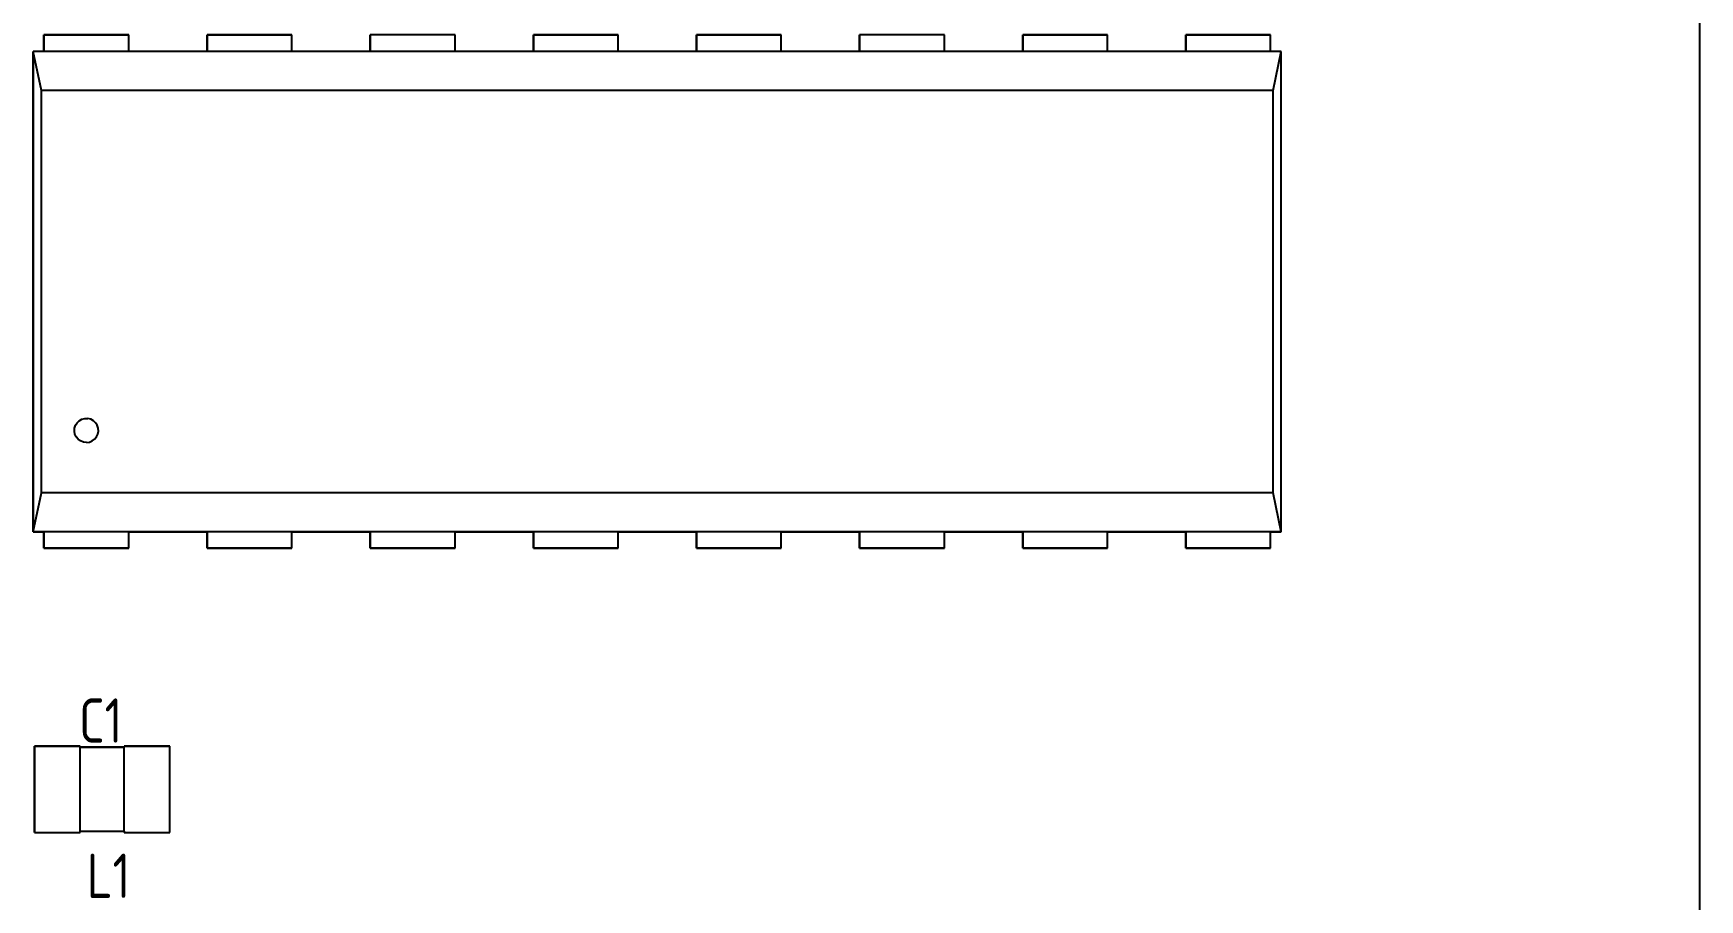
# Model space of a CAD drawing. Header units: inches. Extents: x 0 to 841, y -594 to 0.
# Drawn here: x 428.8 to 480.6, y -242.3 to -215.3 of the extents above; entities that cross this region are included whole.
import ezdxf

# ---------------------------------------------------------------- set-up
doc = ezdxf.new("R2010")
doc.units = ezdxf.units.IN
doc.header["$MEASUREMENT"] = 0
doc.styles.add('GOST type A0', font='', dxfattribs={"height": 2.116667})
doc.styles.get('GOST type A0').set_extended_font_data('GOST type A')

msp = doc.modelspace()

# ---------------------------------------------------------------- linework, layer by layer
at = {"color": 18, "true_color": 0x000000}
for p, q in [((480.646, -404.854), (480.646, -164.854)), ((431.726, -215.366), (429.086, -215.366)), ((429.086, -215.366), (429.086, -215.876)), ((429.086, -215.876), (429.086, -215.366)), ((429.086, -215.366), (431.726, -215.366)), ((431.726, -215.876), (431.726, -215.366)), ((431.726, -215.876), (431.726, -215.366)), ((436.806, -215.366), (434.166, -215.366)), ((434.166, -215.366), (434.166, -215.876)), ((434.166, -215.876), (434.166, -215.366)), ((434.166, -215.366), (436.806, -215.366)), ((436.806, -215.876), (436.806, -215.366)), ((436.806, -215.876), (436.806, -215.366)), ((441.886, -215.366), (439.246, -215.366)), ((439.246, -215.366), (439.246, -215.876)), ((439.246, -215.876), (439.246, -215.366)), ((441.886, -215.366), (439.246, -215.366)), ((441.886, -215.876), (441.886, -215.366)), ((441.886, -215.876), (441.886, -215.366)), ((446.966, -215.366), (444.326, -215.366)), ((444.326, -215.366), (444.326, -215.876)), ((444.326, -215.876), (444.326, -215.366)), ((444.326, -215.366), (446.966, -215.366)), ((446.966, -215.876), (446.966, -215.366)), ((446.966, -215.876), (446.966, -215.366)), ((452.046, -215.366), (449.406, -215.366)), ((449.406, -215.366), (449.406, -215.876)), ((449.406, -215.876), (449.406, -215.366)), ((449.406, -215.366), (452.046, -215.366)), ((452.046, -215.876), (452.046, -215.366)), ((452.046, -215.876), (452.046, -215.366)), ((457.126, -215.366), (454.486, -215.366)), ((454.486, -215.366), (454.486, -215.876)), ((454.486, -215.876), (454.486, -215.366)), ((457.126, -215.366), (454.486, -215.366)), ((457.126, -215.876), (457.126, -215.366)), ((457.126, -215.876), (457.126, -215.366)), ((462.206, -215.366), (459.566, -215.366)), ((459.566, -215.366), (459.566, -215.876)), ((459.566, -215.876), (459.566, -215.366)), ((459.566, -215.366), (462.206, -215.366)), ((462.206, -215.876), (462.206, -215.366)), ((462.206, -215.876), (462.206, -215.366)), ((467.286, -215.366), (464.646, -215.366)), ((464.646, -215.366), (464.646, -215.876)), ((464.646, -215.876), (464.646, -215.366)), ((464.646, -215.366), (467.286, -215.366)), ((467.286, -215.876), (467.286, -215.366)), ((467.286, -215.876), (467.286, -215.366)), ((429.086, -215.876), (428.754, -215.876)), ((428.754, -215.876), (428.754, -230.838)), ((428.754, -230.838), (428.754, -215.876)), ((429.01, -217.096), (428.754, -215.876)), ((467.618, -215.876), (428.754, -215.876)), ((434.166, -215.876), (431.726, -215.876)), ((439.246, -215.876), (436.806, -215.876)), ((444.326, -215.876), (441.886, -215.876)), ((449.406, -215.876), (446.966, -215.876)), ((454.486, -215.876), (452.046, -215.876)), ((459.566, -215.876), (457.126, -215.876)), ((464.646, -215.876), (462.206, -215.876)), ((467.618, -215.876), (467.286, -215.876)), ((467.362, -217.096), (467.618, -215.876)), ((467.618, -230.838), (467.618, -215.876)), ((467.618, -230.838), (467.618, -215.876)), ((429.01, -229.618), (429.01, -217.096)), ((467.362, -217.096), (429.01, -217.096)), ((467.362, -229.618), (467.362, -217.096)), ((430.032, -227.702), (430.038, -227.608)), ((430.05, -227.794), (430.032, -227.702)), ((430.038, -227.608), (430.068, -227.518)), ((430.09, -227.878), (430.05, -227.794)), ((430.068, -227.518), (430.118, -227.44)), ((430.118, -227.44), (430.186, -227.376)), ((430.186, -227.376), (430.268, -227.33)), ((430.268, -227.33), (430.358, -227.306)), ((430.358, -227.306), (430.452, -227.306)), ((430.544, -227.33), (430.452, -227.306)), ((430.626, -227.376), (430.544, -227.33)), ((430.694, -227.44), (430.626, -227.376)), ((430.744, -227.518), (430.694, -227.44)), ((430.722, -227.878), (430.762, -227.794)), ((430.774, -227.608), (430.744, -227.518)), ((430.762, -227.794), (430.78, -227.702)), ((430.78, -227.702), (430.774, -227.608)), ((430.15, -227.95), (430.09, -227.878)), ((430.226, -228.006), (430.15, -227.95)), ((430.312, -228.04), (430.226, -228.006)), ((430.406, -228.052), (430.312, -228.04)), ((430.406, -228.052), (430.498, -228.04)), ((430.498, -228.04), (430.586, -228.006)), ((430.586, -228.006), (430.662, -227.95)), ((430.662, -227.95), (430.722, -227.878)), ((428.754, -230.838), (429.01, -229.618)), ((467.362, -229.618), (429.01, -229.618)), ((467.618, -230.838), (467.362, -229.618)), ((428.754, -230.838), (429.086, -230.838)), ((467.618, -230.838), (428.754, -230.838)), ((429.086, -230.838), (429.086, -231.348)), ((429.086, -231.348), (429.086, -230.838)), ((431.726, -231.348), (431.726, -230.838)), ((431.726, -230.838), (434.166, -230.838)), ((431.726, -231.348), (431.726, -230.838)), ((434.166, -230.838), (434.166, -231.348)), ((434.166, -231.348), (434.166, -230.838)), ((436.806, -231.348), (436.806, -230.838)), ((436.806, -230.838), (439.246, -230.838)), ((436.806, -231.348), (436.806, -230.838)), ((439.246, -230.838), (439.246, -231.348)), ((439.246, -231.348), (439.246, -230.838)), ((441.886, -231.348), (441.886, -230.838)), ((441.886, -230.838), (444.326, -230.838)), ((441.886, -231.348), (441.886, -230.838)), ((444.326, -230.838), (444.326, -231.348)), ((444.326, -231.348), (444.326, -230.838)), ((446.966, -231.348), (446.966, -230.838)), ((446.966, -230.838), (449.406, -230.838)), ((446.966, -231.348), (446.966, -230.838)), ((449.406, -230.838), (449.406, -231.348)), ((449.406, -231.348), (449.406, -230.838)), ((452.046, -231.348), (452.046, -230.838)), ((452.046, -230.838), (454.486, -230.838)), ((452.046, -231.348), (452.046, -230.838)), ((454.486, -230.838), (454.486, -231.348)), ((454.486, -231.348), (454.486, -230.838)), ((457.126, -231.348), (457.126, -230.838)), ((457.126, -230.838), (459.566, -230.838)), ((457.126, -231.348), (457.126, -230.838)), ((459.566, -230.838), (459.566, -231.348)), ((459.566, -231.348), (459.566, -230.838)), ((462.206, -231.348), (462.206, -230.838)), ((462.206, -230.838), (464.646, -230.838)), ((462.206, -231.348), (462.206, -230.838)), ((464.646, -230.838), (464.646, -231.348)), ((464.646, -231.348), (464.646, -230.838)), ((467.286, -231.348), (467.286, -230.838)), ((467.286, -230.838), (467.618, -230.838)), ((467.286, -231.348), (467.286, -230.838)), ((429.086, -231.348), (431.726, -231.348)), ((431.726, -231.348), (429.086, -231.348)), ((434.166, -231.348), (436.806, -231.348)), ((436.806, -231.348), (434.166, -231.348)), ((439.246, -231.348), (441.886, -231.348)), ((441.886, -231.348), (439.246, -231.348)), ((444.326, -231.348), (446.966, -231.348)), ((446.966, -231.348), (444.326, -231.348)), ((449.406, -231.348), (452.046, -231.348)), ((452.046, -231.348), (449.406, -231.348)), ((454.486, -231.348), (457.126, -231.348)), ((457.126, -231.348), (454.486, -231.348)), ((459.566, -231.348), (462.206, -231.348)), ((462.206, -231.348), (459.566, -231.348)), ((464.646, -231.348), (467.286, -231.348)), ((467.286, -231.348), (464.646, -231.348)), ((428.791, -237.508), (428.791, -240.2)), ((430.213, -237.508), (428.791, -237.508)), ((428.791, -240.2), (428.791, -237.508)), ((428.791, -237.508), (430.213, -237.508)), ((430.213, -237.546), (430.213, -237.508)), ((430.213, -240.2), (430.213, -237.508)), ((431.585, -237.546), (430.213, -237.546)), ((430.213, -237.546), (431.585, -237.546)), ((433.007, -237.508), (431.585, -237.508)), ((431.585, -237.508), (431.585, -237.546)), ((431.585, -240.2), (431.585, -237.508)), ((431.585, -237.508), (433.007, -237.508)), ((433.007, -240.2), (433.007, -237.508)), ((433.007, -240.2), (433.007, -237.508)), ((428.791, -240.2), (430.213, -240.2)), ((428.791, -240.2), (430.213, -240.2)), ((430.213, -240.2), (430.213, -240.162)), ((430.213, -240.162), (431.585, -240.162)), ((430.213, -240.162), (431.585, -240.162)), ((431.585, -240.162), (431.585, -240.2)), ((431.585, -240.2), (433.007, -240.2)), ((431.585, -240.2), (433.007, -240.2))]:
    msp.add_line(p, q, dxfattribs=at)
at = {"color": 7, "true_color": 0xffffff}
for p, q in [((431.726, -215.366), (429.086, -215.366)), ((429.086, -215.366), (429.086, -215.876)), ((429.086, -215.876), (429.086, -215.366)), ((429.086, -215.366), (431.726, -215.366)), ((431.726, -215.876), (431.726, -215.366)), ((431.726, -215.876), (431.726, -215.366)), ((436.806, -215.366), (434.166, -215.366)), ((434.166, -215.366), (434.166, -215.876)), ((434.166, -215.876), (434.166, -215.366)), ((434.166, -215.366), (436.806, -215.366)), ((436.806, -215.876), (436.806, -215.366)), ((436.806, -215.876), (436.806, -215.366)), ((441.886, -215.366), (439.246, -215.366)), ((439.246, -215.366), (439.246, -215.876)), ((439.246, -215.876), (439.246, -215.366)), ((441.886, -215.366), (439.246, -215.366)), ((441.886, -215.876), (441.886, -215.366)), ((441.886, -215.876), (441.886, -215.366)), ((446.966, -215.366), (444.326, -215.366)), ((444.326, -215.366), (444.326, -215.876)), ((444.326, -215.876), (444.326, -215.366)), ((444.326, -215.366), (446.966, -215.366)), ((446.966, -215.876), (446.966, -215.366)), ((446.966, -215.876), (446.966, -215.366)), ((452.046, -215.366), (449.406, -215.366)), ((449.406, -215.366), (449.406, -215.876)), ((449.406, -215.876), (449.406, -215.366)), ((449.406, -215.366), (452.046, -215.366)), ((452.046, -215.876), (452.046, -215.366)), ((452.046, -215.876), (452.046, -215.366)), ((457.126, -215.366), (454.486, -215.366)), ((454.486, -215.366), (454.486, -215.876)), ((454.486, -215.876), (454.486, -215.366)), ((457.126, -215.366), (454.486, -215.366)), ((457.126, -215.876), (457.126, -215.366)), ((457.126, -215.876), (457.126, -215.366)), ((462.206, -215.366), (459.566, -215.366)), ((459.566, -215.366), (459.566, -215.876)), ((459.566, -215.876), (459.566, -215.366)), ((459.566, -215.366), (462.206, -215.366)), ((462.206, -215.876), (462.206, -215.366)), ((462.206, -215.876), (462.206, -215.366)), ((467.286, -215.366), (464.646, -215.366)), ((464.646, -215.366), (464.646, -215.876)), ((464.646, -215.876), (464.646, -215.366)), ((464.646, -215.366), (467.286, -215.366)), ((467.286, -215.876), (467.286, -215.366)), ((467.286, -215.876), (467.286, -215.366)), ((429.086, -215.876), (428.754, -215.876)), ((428.754, -215.876), (428.754, -230.838)), ((428.754, -230.838), (428.754, -215.876)), ((429.01, -217.096), (428.754, -215.876)), ((467.618, -215.876), (428.754, -215.876)), ((434.166, -215.876), (431.726, -215.876)), ((439.246, -215.876), (436.806, -215.876)), ((444.326, -215.876), (441.886, -215.876)), ((449.406, -215.876), (446.966, -215.876)), ((454.486, -215.876), (452.046, -215.876)), ((459.566, -215.876), (457.126, -215.876)), ((464.646, -215.876), (462.206, -215.876)), ((467.618, -215.876), (467.286, -215.876)), ((467.362, -217.096), (467.618, -215.876)), ((467.618, -230.838), (467.618, -215.876)), ((467.618, -230.838), (467.618, -215.876)), ((429.01, -229.618), (429.01, -217.096)), ((467.362, -217.096), (429.01, -217.096)), ((467.362, -229.618), (467.362, -217.096)), ((430.032, -227.702), (430.038, -227.608)), ((430.05, -227.794), (430.032, -227.702)), ((430.038, -227.608), (430.068, -227.518)), ((430.09, -227.878), (430.05, -227.794)), ((430.068, -227.518), (430.118, -227.44)), ((430.118, -227.44), (430.186, -227.376)), ((430.186, -227.376), (430.268, -227.33)), ((430.268, -227.33), (430.358, -227.306)), ((430.358, -227.306), (430.452, -227.306)), ((430.544, -227.33), (430.452, -227.306)), ((430.626, -227.376), (430.544, -227.33)), ((430.694, -227.44), (430.626, -227.376)), ((430.744, -227.518), (430.694, -227.44)), ((430.722, -227.878), (430.762, -227.794)), ((430.774, -227.608), (430.744, -227.518)), ((430.762, -227.794), (430.78, -227.702)), ((430.78, -227.702), (430.774, -227.608)), ((430.15, -227.95), (430.09, -227.878)), ((430.226, -228.006), (430.15, -227.95)), ((430.312, -228.04), (430.226, -228.006)), ((430.406, -228.052), (430.312, -228.04)), ((430.406, -228.052), (430.498, -228.04)), ((430.498, -228.04), (430.586, -228.006)), ((430.586, -228.006), (430.662, -227.95)), ((430.662, -227.95), (430.722, -227.878)), ((428.754, -230.838), (429.01, -229.618)), ((467.362, -229.618), (429.01, -229.618)), ((467.618, -230.838), (467.362, -229.618)), ((428.754, -230.838), (429.086, -230.838)), ((467.618, -230.838), (428.754, -230.838)), ((429.086, -230.838), (429.086, -231.348)), ((429.086, -231.348), (429.086, -230.838)), ((431.726, -231.348), (431.726, -230.838)), ((431.726, -230.838), (434.166, -230.838)), ((431.726, -231.348), (431.726, -230.838)), ((434.166, -230.838), (434.166, -231.348)), ((434.166, -231.348), (434.166, -230.838)), ((436.806, -231.348), (436.806, -230.838)), ((436.806, -230.838), (439.246, -230.838)), ((436.806, -231.348), (436.806, -230.838)), ((439.246, -230.838), (439.246, -231.348)), ((439.246, -231.348), (439.246, -230.838)), ((441.886, -231.348), (441.886, -230.838)), ((441.886, -230.838), (444.326, -230.838)), ((441.886, -231.348), (441.886, -230.838)), ((444.326, -230.838), (444.326, -231.348)), ((444.326, -231.348), (444.326, -230.838)), ((446.966, -231.348), (446.966, -230.838)), ((446.966, -230.838), (449.406, -230.838)), ((446.966, -231.348), (446.966, -230.838)), ((449.406, -230.838), (449.406, -231.348)), ((449.406, -231.348), (449.406, -230.838)), ((452.046, -231.348), (452.046, -230.838)), ((452.046, -230.838), (454.486, -230.838)), ((452.046, -231.348), (452.046, -230.838)), ((454.486, -230.838), (454.486, -231.348)), ((454.486, -231.348), (454.486, -230.838)), ((457.126, -231.348), (457.126, -230.838)), ((457.126, -230.838), (459.566, -230.838)), ((457.126, -231.348), (457.126, -230.838)), ((459.566, -230.838), (459.566, -231.348)), ((459.566, -231.348), (459.566, -230.838)), ((462.206, -231.348), (462.206, -230.838)), ((462.206, -230.838), (464.646, -230.838)), ((462.206, -231.348), (462.206, -230.838)), ((464.646, -230.838), (464.646, -231.348)), ((464.646, -231.348), (464.646, -230.838)), ((467.286, -231.348), (467.286, -230.838)), ((467.286, -230.838), (467.618, -230.838)), ((467.286, -231.348), (467.286, -230.838)), ((429.086, -231.348), (431.726, -231.348)), ((431.726, -231.348), (429.086, -231.348)), ((434.166, -231.348), (436.806, -231.348)), ((436.806, -231.348), (434.166, -231.348)), ((439.246, -231.348), (441.886, -231.348)), ((441.886, -231.348), (439.246, -231.348)), ((444.326, -231.348), (446.966, -231.348)), ((446.966, -231.348), (444.326, -231.348)), ((449.406, -231.348), (452.046, -231.348)), ((452.046, -231.348), (449.406, -231.348)), ((454.486, -231.348), (457.126, -231.348)), ((457.126, -231.348), (454.486, -231.348)), ((459.566, -231.348), (462.206, -231.348)), ((462.206, -231.348), (459.566, -231.348)), ((464.646, -231.348), (467.286, -231.348)), ((467.286, -231.348), (464.646, -231.348)), ((428.791, -237.508), (428.791, -240.2)), ((430.213, -237.508), (428.791, -237.508)), ((428.791, -240.2), (428.791, -237.508)), ((428.791, -237.508), (430.213, -237.508)), ((430.213, -237.546), (430.213, -237.508)), ((430.213, -240.2), (430.213, -237.508)), ((431.585, -237.546), (430.213, -237.546)), ((430.213, -237.546), (431.585, -237.546)), ((433.007, -237.508), (431.585, -237.508)), ((431.585, -237.508), (431.585, -237.546)), ((431.585, -240.2), (431.585, -237.508)), ((431.585, -237.508), (433.007, -237.508)), ((433.007, -240.2), (433.007, -237.508)), ((433.007, -240.2), (433.007, -237.508)), ((428.791, -240.2), (430.213, -240.2)), ((428.791, -240.2), (430.213, -240.2)), ((430.213, -240.2), (430.213, -240.162)), ((430.213, -240.162), (431.585, -240.162)), ((430.213, -240.162), (431.585, -240.162)), ((431.585, -240.162), (431.585, -240.2)), ((431.585, -240.2), (433.007, -240.2)), ((431.585, -240.2), (433.007, -240.2))]:
    msp.add_line(p, q, dxfattribs=at)

# ---------------------------------------------------------------- texts
at = {"color": 18, "true_color": 0x000000, "style": 'GOST type A0'}
for s, p in [('C1', (430.175, -237.404)), ('L1', (430.42, -242.239))]:
    msp.add_text(s, height=1.3796, dxfattribs=at).set_placement(p)

doc.saveas('drawing.dxf')
